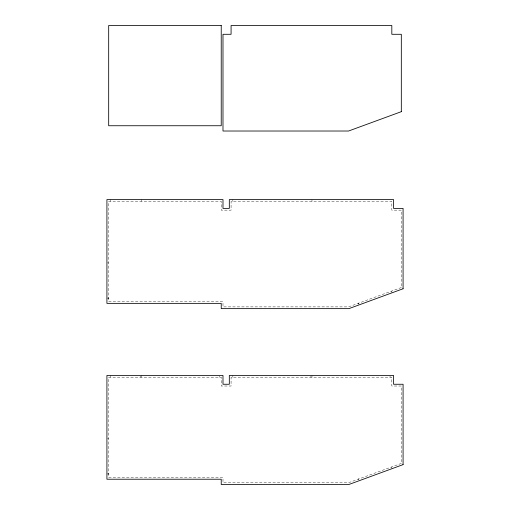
<?xml version="1.0" encoding="UTF-8"?>
<svg xmlns="http://www.w3.org/2000/svg" width="510" height="510" viewBox="0 0 510 510"><rect width="100%" height="100%" fill="white"/><g stroke="black" fill="none" stroke-linecap="round" stroke-linejoin="round"><path stroke-width="0.38" stroke-dasharray="2.55 1.91" d="M358.555 303.584L358.147 303.099L358.798 303.125M107.508 262.911L108.681 262.911M106.921 298.089L108.681 298.089M107.508 438.778L108.681 438.778M106.921 473.949L108.681 473.949M108.681 297.732L108.93 298.337L108.33 298.12M108.681 473.599L108.93 474.198L108.33 473.981M358.256 479.394L358.256 478.826L358.798 478.986M391.489 291.14L392.094 292.791M358.466 303.246L358.868 304.349M391.489 467.001L392.094 468.652M358.466 479.107L358.587 479.438M390.061 376.055L390.061 377.221M311.98 199.601L311.98 201.361M311.98 375.468L311.98 377.221M310.921 376.055L310.921 377.221M232.84 199.601L232.84 201.361M232.84 375.468L232.84 377.221M219.478 376.055L219.478 377.221M141.391 199.601L141.391 201.361M141.391 375.468L141.391 377.221M140.339 376.055L140.339 377.221M110.441 199.601L110.441 201.361M110.441 375.468L110.441 377.221M401.319 287.532L348.559 306.88L222.991 306.88L222.991 301.601L108.681 301.601L108.681 201.361L221.232 201.361L221.232 210.158L231.081 210.158L231.081 201.361L391.82 201.361L391.82 210.158L401.319 210.158L401.319 287.532M401.319 463.399L348.559 482.74L222.991 482.74L222.991 477.468L108.681 477.468L108.681 377.221L221.232 377.221L221.232 386.019L231.081 386.019L231.081 377.221L391.82 377.221L391.82 386.019L401.319 386.019L401.319 463.399"/><path stroke-width="0.76" d="M401.319 111.671L348.559 131.019L222.991 131.019L222.991 34.291L231.081 34.291L231.081 25.5L391.82 25.5L391.82 34.291L401.319 34.291L401.319 111.671M403.078 288.762L348.872 308.639L221.232 308.639L221.232 303.361L106.921 303.361L106.921 199.601L222.991 199.601L222.991 208.399L229.322 208.399L229.322 199.601L393.58 199.601L393.58 208.399L403.078 208.399L403.078 288.762M403.078 464.623L348.872 484.5L221.232 484.5L221.232 479.221L106.921 479.221L106.921 375.468L222.991 375.468L222.991 384.259L229.322 384.259L229.322 375.468L393.58 375.468L393.58 384.259L403.078 384.259L403.078 464.623M221.232 25.5L108.681 25.5L108.681 125.74L221.232 125.74L221.232 25.5"/></g></svg>
